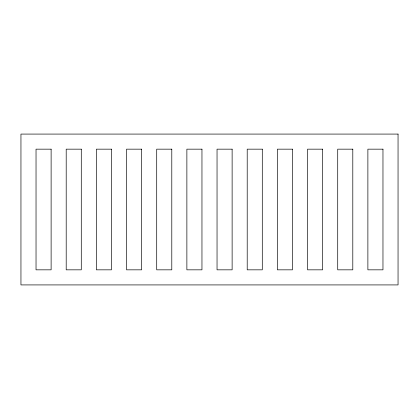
<?xml version="1.0" encoding="UTF-8"?>
<svg xmlns="http://www.w3.org/2000/svg" width="419" height="419" viewBox="0 0 419 419"><rect width="100%" height="100%" fill="white"/><g stroke="black" fill="none" stroke-linecap="round" stroke-linejoin="round"><path stroke-width="0.63" d="M398.05 134.08L20.95 134.08L20.95 284.92L398.05 284.92L398.05 134.08M51.118 149.164L36.034 149.164L36.034 269.836L51.118 269.836L51.118 149.164M81.286 149.164L66.202 149.164L66.202 269.836L81.286 269.836L81.286 149.164M111.454 149.164L96.37 149.164L96.37 269.836L111.454 269.836L111.454 149.164M141.622 149.164L126.538 149.164L126.538 269.836L141.622 269.836L141.622 149.164M171.79 149.164L156.706 149.164L156.706 269.836L171.79 269.836L171.79 149.164M201.958 149.164L186.874 149.164L186.874 269.836L201.958 269.836L201.958 149.164M232.126 149.164L217.042 149.164L217.042 269.836L232.126 269.836L232.126 149.164M262.294 149.164L247.21 149.164L247.21 269.836L262.294 269.836L262.294 149.164M292.462 149.164L277.378 149.164L277.378 269.836L292.462 269.836L292.462 149.164M322.63 149.164L307.546 149.164L307.546 269.836L322.63 269.836L322.63 149.164M352.798 149.164L337.714 149.164L337.714 269.836L352.798 269.836L352.798 149.164M382.966 149.164L367.882 149.164L367.882 269.836L382.966 269.836L382.966 149.164"/></g></svg>
